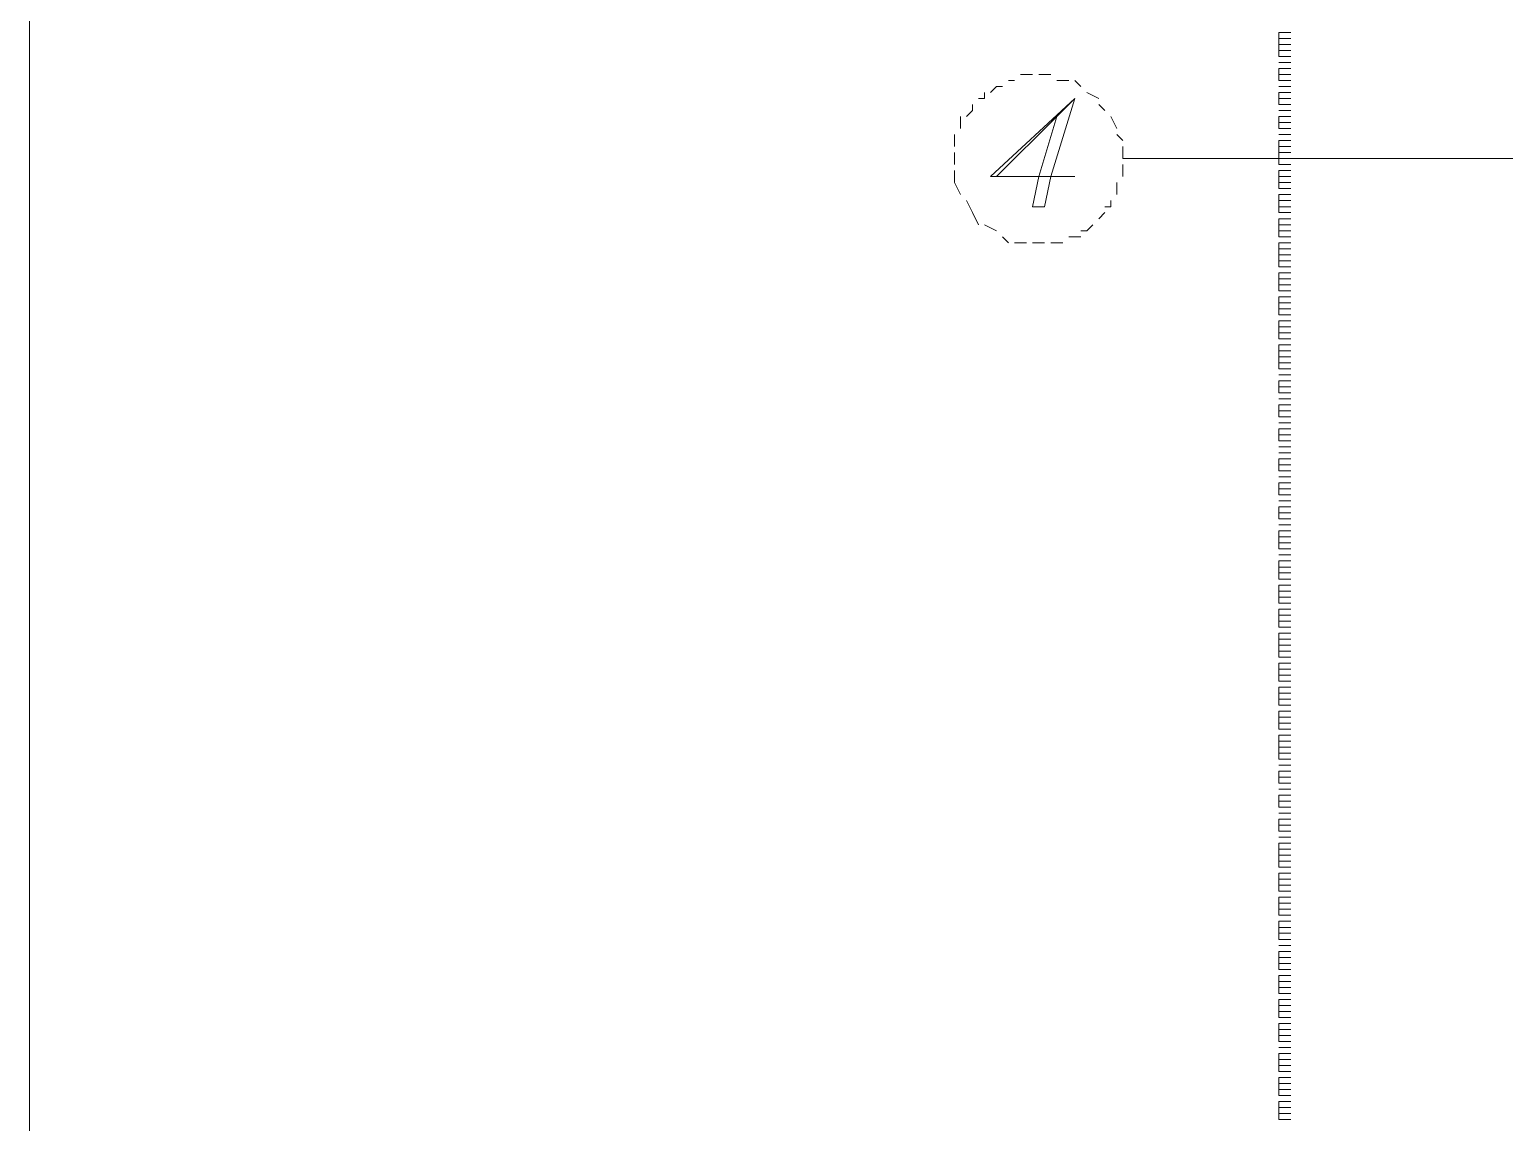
# Model space of a CAD drawing. Header units: inches. Extents: x 0.2 to 10.8, y 0.5 to 8.
# Drawn here: x 3.0667 to 3.4759, y 4.7692 to 5.0725 of the extents above; entities that cross this region are included whole.
import ezdxf

# ---------------------------------------------------------------- set-up
doc = ezdxf.new("R2010")
doc.units = ezdxf.units.IN
doc.header["$MEASUREMENT"] = 0
doc.layers.add('PDF_Geometry', color=7, linetype='Continuous')

msp = doc.modelspace()

# ---------------------------------------------------------------- linework, layer by layer
at = {"layer": 'PDF_Geometry', "lineweight": 13}
for points in [[(3.06667, 6.81667), (5.74167, 6.81667), (5.74167, 1.33667), (3.06667, 1.33667), (3.06667, 6.81667)], [(3.34, 5.05833), (3.33833, 5.05833)], [(3.345, 5.06), (3.34333, 5.06), (3.34167, 5.06)], [(3.35, 5.06), (3.34833, 5.06), (3.34667, 5.06)], [(3.355, 5.05833), (3.35167, 5.05833)], [(3.35833, 5.05667), (3.35667, 5.05833)], [(3.33167, 5.055), (3.33167, 5.05333), (3.33, 5.05333)], [(3.33667, 5.05667), (3.335, 5.05667), (3.33333, 5.055)], [(3.36333, 5.05333), (3.36, 5.055)], [(3.32833, 5.05167), (3.32833, 5.05), (3.32667, 5.04833)], [(3.35667, 5.05333), (3.35667, 5.05333), (3.33333, 5.03167), (3.34667, 5.03167), (3.345, 5.02333), (3.34833, 5.02333), (3.35, 5.03167), (3.35667, 5.03167), (3.35667, 5.03167), (3.35, 5.03167), (3.335, 5.03167), (3.35167, 5.04833), (3.35667, 5.05333)], [(3.35667, 5.05333), (3.35167, 5.04833), (3.34667, 5.03167), (3.335, 5.03167), (3.35, 5.03167), (3.35667, 5.05333)], [(3.365, 5.05), (3.36333, 5.05167)], [(3.325, 5.04833), (3.325, 5.04667), (3.325, 5.045)], [(3.36833, 5.045), (3.36667, 5.04833)], [(3.32333, 5.04333), (3.32333, 5.04)], [(3.37, 5.04167), (3.36833, 5.04333)], [(3.32333, 5.03833), (3.32333, 5.035)], [(3.37, 5.03667), (3.37, 5.04)], [(3.37, 5.03667), (3.37167, 5.03667)], [(3.37, 5.03167), (3.37, 5.035)], [(3.32333, 5.03333), (3.32333, 5.03)], [(3.32333, 5.03), (3.325, 5.02667)], [(3.36833, 5.02667), (3.36833, 5.02833), (3.36833, 5.03)], [(3.32667, 5.025), (3.32833, 5.02167)], [(3.32833, 5.02167), (3.33, 5.01833)], [(3.36333, 5.02), (3.365, 5.02167)], [(3.365, 5.02333), (3.36667, 5.02333), (3.36667, 5.025)], [(3.33167, 5.01833), (3.335, 5.01667)], [(3.35833, 5.01667), (3.36, 5.01667), (3.36167, 5.01833)], [(3.33667, 5.015), (3.33833, 5.01333)], [(3.34, 5.01333), (3.34333, 5.01333)], [(3.345, 5.01333), (3.34833, 5.01333)], [(3.35, 5.01333), (3.35167, 5.01333), (3.35333, 5.01333)], [(3.355, 5.015), (3.35667, 5.015), (3.35833, 5.015)]]:
    msp.add_lwpolyline(points, dxfattribs=at)
at = {"layer": 'PDF_Geometry', "lineweight": 9}
for points in [[(3.41333, 5.07167), (3.415, 5.07167)], [(3.41333, 5.07), (3.41333, 5.07167)], [(3.41333, 5.07167), (3.415, 5.07167)], [(3.415, 5.07167), (3.41667, 5.07167)], [(3.415, 5.07167), (3.41667, 5.07167)], [(3.41333, 5.07), (3.415, 5.07)], [(3.41333, 5.06833), (3.41333, 5.07)], [(3.41333, 5.07), (3.415, 5.07)], [(3.41333, 5.06833), (3.415, 5.06833)], [(3.41333, 5.06667), (3.41333, 5.06833)], [(3.41333, 5.06833), (3.415, 5.06833)], [(3.41333, 5.06667), (3.415, 5.06667)], [(3.41333, 5.065), (3.41333, 5.06667)], [(3.41333, 5.06667), (3.415, 5.06667)], [(3.415, 5.07), (3.41667, 5.07)], [(3.415, 5.07), (3.41667, 5.07)], [(3.415, 5.06833), (3.41667, 5.06833)], [(3.415, 5.06833), (3.41667, 5.06833)], [(3.415, 5.06667), (3.41667, 5.06667)], [(3.415, 5.06667), (3.41667, 5.06667)], [(3.41333, 5.065), (3.415, 5.065)], [(3.41333, 5.065), (3.415, 5.065)], [(3.41333, 5.065), (3.415, 5.065)], [(3.41333, 5.06333), (3.415, 5.06333)], [(3.41333, 5.06333), (3.415, 5.06333)], [(3.41333, 5.06333), (3.415, 5.06333)], [(3.415, 5.065), (3.41667, 5.065)], [(3.415, 5.065), (3.41667, 5.065)], [(3.415, 5.065), (3.41667, 5.065)], [(3.415, 5.06333), (3.41667, 5.06333)], [(3.415, 5.06333), (3.41667, 5.06333)], [(3.415, 5.06333), (3.41667, 5.06333)], [(3.41333, 5.06167), (3.415, 5.06167)], [(3.41333, 5.06), (3.41333, 5.06167)], [(3.41333, 5.06167), (3.415, 5.06167)], [(3.41333, 5.06), (3.415, 5.06)], [(3.41333, 5.05833), (3.41333, 5.06)], [(3.41333, 5.06), (3.415, 5.06)], [(3.41333, 5.05833), (3.415, 5.05833)], [(3.41333, 5.05833), (3.415, 5.05833)], [(3.41333, 5.05833), (3.415, 5.05833)], [(3.415, 5.06167), (3.41667, 5.06167)], [(3.415, 5.06167), (3.41667, 5.06167)], [(3.415, 5.06), (3.41667, 5.06)], [(3.415, 5.06), (3.41667, 5.06)], [(3.415, 5.05833), (3.41667, 5.05833)], [(3.415, 5.05833), (3.41667, 5.05833)], [(3.415, 5.05833), (3.41667, 5.05833)], [(3.41333, 5.05667), (3.415, 5.05667)], [(3.41333, 5.05667), (3.415, 5.05667)], [(3.41333, 5.05667), (3.415, 5.05667)], [(3.41333, 5.055), (3.415, 5.055)], [(3.41333, 5.05333), (3.41333, 5.055)], [(3.41333, 5.055), (3.415, 5.055)], [(3.415, 5.05667), (3.41667, 5.05667)], [(3.415, 5.05667), (3.41667, 5.05667)], [(3.415, 5.05667), (3.41667, 5.05667)], [(3.415, 5.055), (3.41667, 5.055)], [(3.415, 5.055), (3.41667, 5.055)], [(3.41333, 5.05333), (3.415, 5.05333)], [(3.41333, 5.05167), (3.41333, 5.05333)], [(3.41333, 5.05333), (3.415, 5.05333)], [(3.41333, 5.05167), (3.415, 5.05167)], [(3.41333, 5.05167), (3.415, 5.05167)], [(3.41333, 5.05167), (3.415, 5.05167)], [(3.415, 5.05333), (3.41667, 5.05333)], [(3.415, 5.05333), (3.41667, 5.05333)], [(3.415, 5.05167), (3.41667, 5.05167)], [(3.415, 5.05167), (3.41667, 5.05167)], [(3.415, 5.05167), (3.41667, 5.05167)], [(3.41333, 5.05), (3.415, 5.05)], [(3.41333, 5.05), (3.415, 5.05)], [(3.41333, 5.05), (3.415, 5.05)], [(3.41333, 5.04833), (3.415, 5.04833)], [(3.41333, 5.04667), (3.41333, 5.04833)], [(3.41333, 5.04833), (3.415, 5.04833)], [(3.41333, 5.04667), (3.415, 5.04667)], [(3.41333, 5.045), (3.41333, 5.04667)], [(3.41333, 5.04667), (3.415, 5.04667)], [(3.415, 5.05), (3.41667, 5.05)], [(3.415, 5.05), (3.41667, 5.05)], [(3.415, 5.05), (3.41667, 5.05)], [(3.415, 5.04833), (3.41667, 5.04833)], [(3.415, 5.04833), (3.41667, 5.04833)], [(3.415, 5.04667), (3.41667, 5.04667)], [(3.415, 5.04667), (3.41667, 5.04667)], [(3.41333, 5.045), (3.415, 5.045)], [(3.41333, 5.045), (3.415, 5.045)], [(3.41333, 5.045), (3.415, 5.045)], [(3.41333, 5.04333), (3.415, 5.04333)], [(3.41333, 5.04333), (3.415, 5.04333)], [(3.41333, 5.04333), (3.415, 5.04333)], [(3.415, 5.045), (3.41667, 5.045)], [(3.415, 5.045), (3.41667, 5.045)], [(3.415, 5.045), (3.41667, 5.045)], [(3.415, 5.04333), (3.41667, 5.04333)], [(3.415, 5.04333), (3.41667, 5.04333)], [(3.415, 5.04333), (3.41667, 5.04333)], [(3.41333, 5.04167), (3.415, 5.04167)], [(3.41333, 5.04), (3.41333, 5.04167)], [(3.41333, 5.04167), (3.415, 5.04167)], [(3.41333, 5.04), (3.415, 5.04)], [(3.41333, 5.03833), (3.41333, 5.04)], [(3.41333, 5.04), (3.415, 5.04)], [(3.41333, 5.03833), (3.415, 5.03833)], [(3.41333, 5.03667), (3.41333, 5.03833)], [(3.41333, 5.03833), (3.415, 5.03833)], [(3.415, 5.04167), (3.41667, 5.04167)], [(3.415, 5.04167), (3.41667, 5.04167)], [(3.415, 5.04), (3.41667, 5.04)], [(3.415, 5.04), (3.41667, 5.04)], [(3.415, 5.03833), (3.41667, 5.03833)], [(3.415, 5.03833), (3.41667, 5.03833)], [(3.37, 5.03667), (3.88833, 5.03667)], [(3.41333, 5.03667), (3.415, 5.03667)], [(3.41333, 5.035), (3.41333, 5.03667)], [(3.41333, 5.03667), (3.415, 5.03667)], [(3.41333, 5.035), (3.415, 5.035)], [(3.41333, 5.035), (3.415, 5.035)], [(3.415, 5.03667), (3.41667, 5.03667)], [(3.415, 5.03667), (3.41667, 5.03667)], [(3.415, 5.035), (3.41667, 5.035)], [(3.415, 5.035), (3.41667, 5.035)], [(3.41333, 5.03333), (3.415, 5.03333)], [(3.41333, 5.03167), (3.41333, 5.03333)], [(3.41333, 5.03333), (3.415, 5.03333)], [(3.41333, 5.03167), (3.415, 5.03167)], [(3.41333, 5.03), (3.41333, 5.03167)], [(3.41333, 5.03167), (3.415, 5.03167)], [(3.41333, 5.03), (3.415, 5.03)], [(3.41333, 5.02833), (3.41333, 5.03)], [(3.41333, 5.03), (3.415, 5.03)], [(3.415, 5.03333), (3.41667, 5.03333)], [(3.415, 5.03333), (3.41667, 5.03333)], [(3.415, 5.03167), (3.41667, 5.03167)], [(3.415, 5.03167), (3.41667, 5.03167)], [(3.415, 5.03), (3.41667, 5.03)], [(3.415, 5.03), (3.41667, 5.03)], [(3.41333, 5.02833), (3.415, 5.02833)], [(3.41333, 5.02833), (3.415, 5.02833)], [(3.41333, 5.02667), (3.415, 5.02667)], [(3.41333, 5.025), (3.41333, 5.02667)], [(3.41333, 5.02667), (3.415, 5.02667)], [(3.415, 5.02833), (3.41667, 5.02833)], [(3.415, 5.02833), (3.41667, 5.02833)], [(3.415, 5.02667), (3.41667, 5.02667)], [(3.415, 5.02667), (3.41667, 5.02667)], [(3.41333, 5.025), (3.415, 5.025)], [(3.41333, 5.02333), (3.41333, 5.025)], [(3.41333, 5.025), (3.415, 5.025)], [(3.41333, 5.02333), (3.415, 5.02333)], [(3.41333, 5.02167), (3.41333, 5.02333)], [(3.41333, 5.02333), (3.415, 5.02333)], [(3.41333, 5.02167), (3.415, 5.02167)], [(3.41333, 5.02167), (3.415, 5.02167)], [(3.415, 5.025), (3.41667, 5.025)], [(3.415, 5.025), (3.41667, 5.025)], [(3.415, 5.02333), (3.41667, 5.02333)], [(3.415, 5.02333), (3.41667, 5.02333)], [(3.415, 5.02167), (3.41667, 5.02167)], [(3.415, 5.02167), (3.41667, 5.02167)], [(3.41333, 5.02), (3.415, 5.02)], [(3.41333, 5.01833), (3.41333, 5.02)], [(3.41333, 5.02), (3.415, 5.02)], [(3.41333, 5.01833), (3.415, 5.01833)], [(3.41333, 5.01667), (3.41333, 5.01833)], [(3.41333, 5.01833), (3.415, 5.01833)], [(3.415, 5.02), (3.41667, 5.02)], [(3.415, 5.02), (3.41667, 5.02)], [(3.415, 5.01833), (3.41667, 5.01833)], [(3.415, 5.01833), (3.41667, 5.01833)], [(3.41333, 5.01667), (3.415, 5.01667)], [(3.41333, 5.015), (3.41333, 5.01667)], [(3.41333, 5.01667), (3.415, 5.01667)], [(3.41333, 5.015), (3.415, 5.015)], [(3.41333, 5.015), (3.415, 5.015)], [(3.41333, 5.01333), (3.415, 5.01333)], [(3.41333, 5.01167), (3.41333, 5.01333)], [(3.41333, 5.01333), (3.415, 5.01333)], [(3.415, 5.01667), (3.41667, 5.01667)], [(3.415, 5.01667), (3.41667, 5.01667)], [(3.415, 5.015), (3.41667, 5.015)], [(3.415, 5.015), (3.41667, 5.015)], [(3.415, 5.01333), (3.41667, 5.01333)], [(3.415, 5.01333), (3.41667, 5.01333)], [(3.41333, 5.01167), (3.415, 5.01167)], [(3.41333, 5.01), (3.41333, 5.01167)], [(3.41333, 5.01167), (3.415, 5.01167)], [(3.41333, 5.01), (3.415, 5.01)], [(3.41333, 5.00833), (3.41333, 5.01)], [(3.41333, 5.01), (3.415, 5.01)], [(3.415, 5.01167), (3.41667, 5.01167)], [(3.415, 5.01167), (3.41667, 5.01167)], [(3.415, 5.01), (3.41667, 5.01)], [(3.415, 5.01), (3.41667, 5.01)], [(3.41333, 5.00833), (3.415, 5.00833)], [(3.41333, 5.00667), (3.41333, 5.00833)], [(3.41333, 5.00833), (3.415, 5.00833)], [(3.41333, 5.00667), (3.415, 5.00667)], [(3.41333, 5.00667), (3.415, 5.00667)], [(3.415, 5.00833), (3.41667, 5.00833)], [(3.415, 5.00833), (3.41667, 5.00833)], [(3.415, 5.00667), (3.41667, 5.00667)], [(3.415, 5.00667), (3.41667, 5.00667)], [(3.41333, 5.005), (3.415, 5.005)], [(3.41333, 5.00333), (3.41333, 5.005)], [(3.41333, 5.005), (3.415, 5.005)], [(3.41333, 5.00333), (3.415, 5.00333)], [(3.41333, 5.00167), (3.41333, 5.00333)], [(3.41333, 5.00333), (3.415, 5.00333)], [(3.41333, 5.00167), (3.415, 5.00167)], [(3.41333, 5), (3.41333, 5.00167)], [(3.41333, 5.00167), (3.415, 5.00167)], [(3.415, 5.005), (3.41667, 5.005)], [(3.415, 5.005), (3.41667, 5.005)], [(3.415, 5.00333), (3.41667, 5.00333)], [(3.415, 5.00333), (3.41667, 5.00333)], [(3.415, 5.00167), (3.41667, 5.00167)], [(3.415, 5.00167), (3.41667, 5.00167)], [(3.41333, 5), (3.415, 5)], [(3.41333, 5), (3.415, 5)], [(3.41333, 4.99833), (3.415, 4.99833)], [(3.41333, 4.99667), (3.41333, 4.99833)], [(3.41333, 4.99833), (3.415, 4.99833)], [(3.415, 5), (3.41667, 5)], [(3.415, 5), (3.41667, 5)], [(3.415, 4.99833), (3.41667, 4.99833)], [(3.415, 4.99833), (3.41667, 4.99833)], [(3.41333, 4.99667), (3.415, 4.99667)], [(3.41333, 4.995), (3.41333, 4.99667)], [(3.41333, 4.99667), (3.415, 4.99667)], [(3.41333, 4.995), (3.415, 4.995)], [(3.41333, 4.99333), (3.41333, 4.995)], [(3.41333, 4.995), (3.415, 4.995)], [(3.41333, 4.99333), (3.415, 4.99333)], [(3.41333, 4.99333), (3.415, 4.99333)], [(3.415, 4.99667), (3.41667, 4.99667)], [(3.415, 4.99667), (3.41667, 4.99667)], [(3.415, 4.995), (3.41667, 4.995)], [(3.415, 4.995), (3.41667, 4.995)], [(3.415, 4.99333), (3.41667, 4.99333)], [(3.415, 4.99333), (3.41667, 4.99333)], [(3.41333, 4.99167), (3.415, 4.99167)], [(3.41333, 4.99), (3.41333, 4.99167)], [(3.41333, 4.99167), (3.415, 4.99167)], [(3.41333, 4.99), (3.415, 4.99)], [(3.41333, 4.98833), (3.41333, 4.99)], [(3.41333, 4.99), (3.415, 4.99)], [(3.415, 4.99167), (3.41667, 4.99167)], [(3.415, 4.99167), (3.41667, 4.99167)], [(3.415, 4.99), (3.41667, 4.99)], [(3.415, 4.99), (3.41667, 4.99)], [(3.41333, 4.98833), (3.415, 4.98833)], [(3.41333, 4.98667), (3.41333, 4.98833)], [(3.41333, 4.98833), (3.415, 4.98833)], [(3.41333, 4.98667), (3.415, 4.98667)], [(3.41333, 4.98667), (3.415, 4.98667)], [(3.41333, 4.985), (3.415, 4.985)], [(3.41333, 4.98333), (3.41333, 4.985)], [(3.41333, 4.985), (3.415, 4.985)], [(3.415, 4.98833), (3.41667, 4.98833)], [(3.415, 4.98833), (3.41667, 4.98833)], [(3.415, 4.98667), (3.41667, 4.98667)], [(3.415, 4.98667), (3.41667, 4.98667)], [(3.415, 4.985), (3.41667, 4.985)], [(3.415, 4.985), (3.41667, 4.985)], [(3.41333, 4.98333), (3.415, 4.98333)], [(3.41333, 4.98167), (3.41333, 4.98333)], [(3.41333, 4.98333), (3.415, 4.98333)], [(3.41333, 4.98167), (3.415, 4.98167)], [(3.41333, 4.98), (3.41333, 4.98167)], [(3.41333, 4.98167), (3.415, 4.98167)], [(3.415, 4.98333), (3.41667, 4.98333)], [(3.415, 4.98333), (3.41667, 4.98333)], [(3.415, 4.98167), (3.41667, 4.98167)], [(3.415, 4.98167), (3.41667, 4.98167)], [(3.41333, 4.98), (3.415, 4.98)], [(3.41333, 4.97833), (3.41333, 4.98)], [(3.41333, 4.98), (3.415, 4.98)], [(3.41333, 4.97833), (3.415, 4.97833)], [(3.41333, 4.97833), (3.415, 4.97833)], [(3.41333, 4.97833), (3.415, 4.97833)], [(3.41333, 4.97667), (3.415, 4.97667)], [(3.41333, 4.97667), (3.415, 4.97667)], [(3.41333, 4.97667), (3.415, 4.97667)], [(3.415, 4.98), (3.41667, 4.98)], [(3.415, 4.98), (3.41667, 4.98)], [(3.415, 4.97833), (3.41667, 4.97833)], [(3.415, 4.97833), (3.41667, 4.97833)], [(3.415, 4.97833), (3.41667, 4.97833)], [(3.415, 4.97667), (3.41667, 4.97667)], [(3.415, 4.97667), (3.41667, 4.97667)], [(3.415, 4.97667), (3.41667, 4.97667)], [(3.41333, 4.975), (3.415, 4.975)], [(3.41333, 4.97333), (3.41333, 4.975)], [(3.41333, 4.975), (3.415, 4.975)], [(3.41333, 4.97333), (3.415, 4.97333)], [(3.41333, 4.97167), (3.41333, 4.97333)], [(3.41333, 4.97333), (3.415, 4.97333)], [(3.415, 4.975), (3.41667, 4.975)], [(3.415, 4.975), (3.41667, 4.975)], [(3.415, 4.97333), (3.41667, 4.97333)], [(3.415, 4.97333), (3.41667, 4.97333)], [(3.41333, 4.97167), (3.415, 4.97167)], [(3.41333, 4.97167), (3.415, 4.97167)], [(3.41333, 4.97167), (3.415, 4.97167)], [(3.41333, 4.97), (3.415, 4.97)], [(3.41333, 4.97), (3.415, 4.97)], [(3.41333, 4.97), (3.415, 4.97)], [(3.41333, 4.96833), (3.415, 4.96833)], [(3.41333, 4.96667), (3.41333, 4.96833)], [(3.41333, 4.96833), (3.415, 4.96833)], [(3.415, 4.97167), (3.41667, 4.97167)], [(3.415, 4.97167), (3.41667, 4.97167)], [(3.415, 4.97167), (3.41667, 4.97167)], [(3.415, 4.97), (3.41667, 4.97)], [(3.415, 4.97), (3.41667, 4.97)], [(3.415, 4.97), (3.41667, 4.97)], [(3.415, 4.96833), (3.41667, 4.96833)], [(3.415, 4.96833), (3.41667, 4.96833)], [(3.41333, 4.96667), (3.415, 4.96667)], [(3.41333, 4.965), (3.41333, 4.96667)], [(3.41333, 4.96667), (3.415, 4.96667)], [(3.41333, 4.965), (3.415, 4.965)], [(3.41333, 4.965), (3.415, 4.965)], [(3.41333, 4.965), (3.415, 4.965)], [(3.415, 4.96667), (3.41667, 4.96667)], [(3.415, 4.96667), (3.41667, 4.96667)], [(3.415, 4.965), (3.41667, 4.965)], [(3.415, 4.965), (3.41667, 4.965)], [(3.415, 4.965), (3.41667, 4.965)], [(3.41333, 4.96333), (3.415, 4.96333)], [(3.41333, 4.96333), (3.415, 4.96333)], [(3.41333, 4.96333), (3.415, 4.96333)], [(3.41333, 4.96167), (3.415, 4.96167)], [(3.41333, 4.96), (3.41333, 4.96167)], [(3.41333, 4.96167), (3.415, 4.96167)], [(3.415, 4.96333), (3.41667, 4.96333)], [(3.415, 4.96333), (3.41667, 4.96333)], [(3.415, 4.96333), (3.41667, 4.96333)], [(3.415, 4.96167), (3.41667, 4.96167)], [(3.415, 4.96167), (3.41667, 4.96167)], [(3.41333, 4.96), (3.415, 4.96)], [(3.41333, 4.95833), (3.41333, 4.96)], [(3.41333, 4.96), (3.415, 4.96)], [(3.41333, 4.95833), (3.415, 4.95833)], [(3.41333, 4.95833), (3.415, 4.95833)], [(3.41333, 4.95833), (3.415, 4.95833)], [(3.41333, 4.95667), (3.415, 4.95667)], [(3.41333, 4.95667), (3.415, 4.95667)], [(3.41333, 4.95667), (3.415, 4.95667)], [(3.41333, 4.95667), (3.415, 4.95667)], [(3.415, 4.96), (3.41667, 4.96)], [(3.415, 4.96), (3.41667, 4.96)], [(3.415, 4.95833), (3.41667, 4.95833)], [(3.415, 4.95833), (3.41667, 4.95833)], [(3.415, 4.95833), (3.41667, 4.95833)], [(3.415, 4.95667), (3.41667, 4.95667)], [(3.415, 4.95667), (3.41667, 4.95667)], [(3.415, 4.95667), (3.41667, 4.95667)], [(3.415, 4.95667), (3.41667, 4.95667)], [(3.41333, 4.955), (3.415, 4.955)], [(3.41333, 4.955), (3.415, 4.955)], [(3.41333, 4.955), (3.415, 4.955)], [(3.41333, 4.95333), (3.415, 4.95333)], [(3.41333, 4.95167), (3.41333, 4.95333)], [(3.41333, 4.95333), (3.415, 4.95333)], [(3.415, 4.955), (3.41667, 4.955)], [(3.415, 4.955), (3.41667, 4.955)], [(3.415, 4.955), (3.41667, 4.955)], [(3.415, 4.95333), (3.41667, 4.95333)], [(3.415, 4.95333), (3.41667, 4.95333)], [(3.41333, 4.95167), (3.415, 4.95167)], [(3.41333, 4.95), (3.41333, 4.95167)], [(3.41333, 4.95167), (3.415, 4.95167)], [(3.41333, 4.95), (3.415, 4.95)], [(3.41333, 4.95), (3.415, 4.95)], [(3.41333, 4.95), (3.415, 4.95)], [(3.41333, 4.94833), (3.415, 4.94833)], [(3.41333, 4.94833), (3.415, 4.94833)], [(3.41333, 4.94833), (3.415, 4.94833)], [(3.415, 4.95167), (3.41667, 4.95167)], [(3.415, 4.95167), (3.41667, 4.95167)], [(3.415, 4.95), (3.41667, 4.95)], [(3.415, 4.95), (3.41667, 4.95)], [(3.415, 4.95), (3.41667, 4.95)], [(3.415, 4.94833), (3.41667, 4.94833)], [(3.415, 4.94833), (3.41667, 4.94833)], [(3.415, 4.94833), (3.41667, 4.94833)], [(3.41333, 4.94667), (3.415, 4.94667)], [(3.41333, 4.945), (3.41333, 4.94667)], [(3.41333, 4.94667), (3.415, 4.94667)], [(3.41333, 4.945), (3.415, 4.945)], [(3.41333, 4.94333), (3.41333, 4.945)], [(3.41333, 4.945), (3.415, 4.945)], [(3.415, 4.94667), (3.41667, 4.94667)], [(3.415, 4.94667), (3.41667, 4.94667)], [(3.415, 4.945), (3.41667, 4.945)], [(3.415, 4.945), (3.41667, 4.945)], [(3.41333, 4.94333), (3.415, 4.94333)], [(3.41333, 4.94333), (3.415, 4.94333)], [(3.41333, 4.94333), (3.415, 4.94333)], [(3.41333, 4.94167), (3.415, 4.94167)], [(3.41333, 4.94167), (3.415, 4.94167)], [(3.41333, 4.94167), (3.415, 4.94167)], [(3.41333, 4.94), (3.415, 4.94)], [(3.41333, 4.93833), (3.41333, 4.94)], [(3.41333, 4.94), (3.415, 4.94)], [(3.415, 4.94333), (3.41667, 4.94333)], [(3.415, 4.94333), (3.41667, 4.94333)], [(3.415, 4.94333), (3.41667, 4.94333)], [(3.415, 4.94167), (3.41667, 4.94167)], [(3.415, 4.94167), (3.41667, 4.94167)], [(3.415, 4.94167), (3.41667, 4.94167)], [(3.415, 4.94), (3.41667, 4.94)], [(3.415, 4.94), (3.41667, 4.94)], [(3.41333, 4.93833), (3.415, 4.93833)], [(3.41333, 4.93667), (3.41333, 4.93833)], [(3.41333, 4.93833), (3.415, 4.93833)], [(3.41333, 4.93667), (3.415, 4.93667)], [(3.41333, 4.93667), (3.415, 4.93667)], [(3.41333, 4.93667), (3.415, 4.93667)], [(3.415, 4.93833), (3.41667, 4.93833)], [(3.415, 4.93833), (3.41667, 4.93833)], [(3.415, 4.93667), (3.41667, 4.93667)], [(3.415, 4.93667), (3.41667, 4.93667)], [(3.415, 4.93667), (3.41667, 4.93667)], [(3.41333, 4.935), (3.415, 4.935)], [(3.41333, 4.935), (3.415, 4.935)], [(3.41333, 4.935), (3.415, 4.935)], [(3.41333, 4.93333), (3.415, 4.93333)], [(3.41333, 4.93167), (3.41333, 4.93333)], [(3.41333, 4.93333), (3.415, 4.93333)], [(3.41333, 4.93167), (3.415, 4.93167)], [(3.41333, 4.93), (3.41333, 4.93167)], [(3.41333, 4.93167), (3.415, 4.93167)], [(3.415, 4.935), (3.41667, 4.935)], [(3.415, 4.935), (3.41667, 4.935)], [(3.415, 4.935), (3.41667, 4.935)], [(3.415, 4.93333), (3.41667, 4.93333)], [(3.415, 4.93333), (3.41667, 4.93333)], [(3.415, 4.93167), (3.41667, 4.93167)], [(3.415, 4.93167), (3.41667, 4.93167)], [(3.41333, 4.93), (3.415, 4.93)], [(3.41333, 4.92833), (3.41333, 4.93)], [(3.41333, 4.93), (3.415, 4.93)], [(3.41333, 4.92833), (3.415, 4.92833)], [(3.41333, 4.92833), (3.415, 4.92833)], [(3.41333, 4.92833), (3.415, 4.92833)], [(3.415, 4.93), (3.41667, 4.93)], [(3.415, 4.93), (3.41667, 4.93)], [(3.415, 4.92833), (3.41667, 4.92833)], [(3.415, 4.92833), (3.41667, 4.92833)], [(3.415, 4.92833), (3.41667, 4.92833)], [(3.41333, 4.92667), (3.415, 4.92667)], [(3.41333, 4.92667), (3.415, 4.92667)], [(3.41333, 4.92667), (3.415, 4.92667)], [(3.41333, 4.925), (3.415, 4.925)], [(3.41333, 4.92333), (3.41333, 4.925)], [(3.41333, 4.925), (3.415, 4.925)], [(3.41333, 4.92333), (3.415, 4.92333)], [(3.41333, 4.92167), (3.41333, 4.92333)], [(3.41333, 4.92333), (3.415, 4.92333)], [(3.415, 4.92667), (3.41667, 4.92667)], [(3.415, 4.92667), (3.41667, 4.92667)], [(3.415, 4.92667), (3.41667, 4.92667)], [(3.415, 4.925), (3.41667, 4.925)], [(3.415, 4.925), (3.41667, 4.925)], [(3.415, 4.92333), (3.41667, 4.92333)], [(3.415, 4.92333), (3.41667, 4.92333)], [(3.41333, 4.92167), (3.415, 4.92167)], [(3.41333, 4.92), (3.41333, 4.92167)], [(3.41333, 4.92167), (3.415, 4.92167)], [(3.41333, 4.92), (3.415, 4.92)], [(3.41333, 4.92), (3.415, 4.92)], [(3.415, 4.92167), (3.41667, 4.92167)], [(3.415, 4.92167), (3.41667, 4.92167)], [(3.415, 4.92), (3.41667, 4.92)], [(3.415, 4.92), (3.41667, 4.92)], [(3.41333, 4.91833), (3.415, 4.91833)], [(3.41333, 4.91667), (3.41333, 4.91833)], [(3.41333, 4.91833), (3.415, 4.91833)], [(3.41333, 4.91667), (3.415, 4.91667)], [(3.41333, 4.915), (3.41333, 4.91667)], [(3.41333, 4.91667), (3.415, 4.91667)], [(3.415, 4.91833), (3.41667, 4.91833)], [(3.415, 4.91833), (3.41667, 4.91833)], [(3.415, 4.91667), (3.41667, 4.91667)], [(3.415, 4.91667), (3.41667, 4.91667)], [(3.41333, 4.915), (3.415, 4.915)], [(3.41333, 4.91333), (3.41333, 4.915)], [(3.41333, 4.915), (3.415, 4.915)], [(3.41333, 4.91333), (3.415, 4.91333)], [(3.41333, 4.91333), (3.415, 4.91333)], [(3.41333, 4.91167), (3.415, 4.91167)], [(3.41333, 4.91), (3.41333, 4.91167)], [(3.41333, 4.91167), (3.415, 4.91167)], [(3.415, 4.915), (3.41667, 4.915)], [(3.415, 4.915), (3.41667, 4.915)], [(3.415, 4.91333), (3.41667, 4.91333)], [(3.415, 4.91333), (3.41667, 4.91333)], [(3.415, 4.91167), (3.41667, 4.91167)], [(3.415, 4.91167), (3.41667, 4.91167)], [(3.41333, 4.91), (3.415, 4.91)], [(3.41333, 4.90833), (3.41333, 4.91)], [(3.41333, 4.91), (3.415, 4.91)], [(3.41333, 4.90833), (3.415, 4.90833)], [(3.41333, 4.90667), (3.41333, 4.90833)], [(3.41333, 4.90833), (3.415, 4.90833)], [(3.415, 4.91), (3.41667, 4.91)], [(3.415, 4.91), (3.41667, 4.91)], [(3.415, 4.90833), (3.41667, 4.90833)], [(3.415, 4.90833), (3.41667, 4.90833)], [(3.41333, 4.90667), (3.415, 4.90667)], [(3.41333, 4.90667), (3.415, 4.90667)], [(3.41333, 4.905), (3.415, 4.905)], [(3.41333, 4.90333), (3.41333, 4.905)], [(3.41333, 4.905), (3.415, 4.905)], [(3.41333, 4.90333), (3.415, 4.90333)], [(3.41333, 4.90167), (3.41333, 4.90333)], [(3.41333, 4.90333), (3.415, 4.90333)], [(3.415, 4.90667), (3.41667, 4.90667)], [(3.415, 4.90667), (3.41667, 4.90667)], [(3.415, 4.905), (3.41667, 4.905)], [(3.415, 4.905), (3.41667, 4.905)], [(3.415, 4.90333), (3.41667, 4.90333)], [(3.415, 4.90333), (3.41667, 4.90333)], [(3.41333, 4.90167), (3.415, 4.90167)], [(3.41333, 4.9), (3.41333, 4.90167)], [(3.41333, 4.90167), (3.415, 4.90167)], [(3.41333, 4.9), (3.415, 4.9)], [(3.41333, 4.89833), (3.41333, 4.9)], [(3.41333, 4.9), (3.415, 4.9)], [(3.415, 4.90167), (3.41667, 4.90167)], [(3.415, 4.90167), (3.41667, 4.90167)], [(3.415, 4.9), (3.41667, 4.9)], [(3.415, 4.9), (3.41667, 4.9)], [(3.41333, 4.89833), (3.415, 4.89833)], [(3.41333, 4.89833), (3.415, 4.89833)], [(3.41333, 4.89667), (3.415, 4.89667)], [(3.41333, 4.895), (3.41333, 4.89667)], [(3.41333, 4.89667), (3.415, 4.89667)], [(3.41333, 4.895), (3.415, 4.895)], [(3.41333, 4.89333), (3.41333, 4.895)], [(3.41333, 4.895), (3.415, 4.895)], [(3.415, 4.89833), (3.41667, 4.89833)], [(3.415, 4.89833), (3.41667, 4.89833)], [(3.415, 4.89667), (3.41667, 4.89667)], [(3.415, 4.89667), (3.41667, 4.89667)], [(3.415, 4.895), (3.41667, 4.895)], [(3.415, 4.895), (3.41667, 4.895)], [(3.41333, 4.89333), (3.415, 4.89333)], [(3.41333, 4.89167), (3.41333, 4.89333)], [(3.41333, 4.89333), (3.415, 4.89333)], [(3.41333, 4.89167), (3.415, 4.89167)], [(3.41333, 4.89167), (3.415, 4.89167)], [(3.415, 4.89333), (3.41667, 4.89333)], [(3.415, 4.89333), (3.41667, 4.89333)], [(3.415, 4.89167), (3.41667, 4.89167)], [(3.415, 4.89167), (3.41667, 4.89167)], [(3.41333, 4.89), (3.415, 4.89)], [(3.41333, 4.88833), (3.41333, 4.89)], [(3.41333, 4.89), (3.415, 4.89)], [(3.41333, 4.88833), (3.415, 4.88833)], [(3.41333, 4.88667), (3.41333, 4.88833)], [(3.41333, 4.88833), (3.415, 4.88833)], [(3.41333, 4.88667), (3.415, 4.88667)], [(3.41333, 4.885), (3.41333, 4.88667)], [(3.41333, 4.88667), (3.415, 4.88667)], [(3.415, 4.89), (3.41667, 4.89)], [(3.415, 4.89), (3.41667, 4.89)], [(3.415, 4.88833), (3.41667, 4.88833)], [(3.415, 4.88833), (3.41667, 4.88833)], [(3.415, 4.88667), (3.41667, 4.88667)], [(3.415, 4.88667), (3.41667, 4.88667)], [(3.41333, 4.885), (3.415, 4.885)], [(3.41333, 4.885), (3.415, 4.885)], [(3.41333, 4.88333), (3.415, 4.88333)], [(3.41333, 4.88167), (3.41333, 4.88333)], [(3.41333, 4.88333), (3.415, 4.88333)], [(3.415, 4.885), (3.41667, 4.885)], [(3.415, 4.885), (3.41667, 4.885)], [(3.415, 4.88333), (3.41667, 4.88333)], [(3.415, 4.88333), (3.41667, 4.88333)], [(3.41333, 4.88167), (3.415, 4.88167)], [(3.41333, 4.88), (3.41333, 4.88167)], [(3.41333, 4.88167), (3.415, 4.88167)], [(3.41333, 4.88), (3.415, 4.88)], [(3.41333, 4.87833), (3.41333, 4.88)], [(3.41333, 4.88), (3.415, 4.88)], [(3.41333, 4.87833), (3.415, 4.87833)], [(3.41333, 4.87833), (3.415, 4.87833)], [(3.415, 4.88167), (3.41667, 4.88167)], [(3.415, 4.88167), (3.41667, 4.88167)], [(3.415, 4.88), (3.41667, 4.88)], [(3.415, 4.88), (3.41667, 4.88)], [(3.415, 4.87833), (3.41667, 4.87833)], [(3.415, 4.87833), (3.41667, 4.87833)], [(3.41333, 4.87667), (3.415, 4.87667)], [(3.41333, 4.875), (3.41333, 4.87667)], [(3.41333, 4.87667), (3.415, 4.87667)], [(3.41333, 4.875), (3.415, 4.875)], [(3.41333, 4.87333), (3.41333, 4.875)], [(3.41333, 4.875), (3.415, 4.875)], [(3.415, 4.87667), (3.41667, 4.87667)], [(3.415, 4.87667), (3.41667, 4.87667)], [(3.415, 4.875), (3.41667, 4.875)], [(3.415, 4.875), (3.41667, 4.875)], [(3.41333, 4.87333), (3.415, 4.87333)], [(3.41333, 4.87167), (3.41333, 4.87333)], [(3.41333, 4.87333), (3.415, 4.87333)], [(3.41333, 4.87167), (3.415, 4.87167)], [(3.41333, 4.87), (3.41333, 4.87167)], [(3.41333, 4.87167), (3.415, 4.87167)], [(3.415, 4.87333), (3.41667, 4.87333)], [(3.415, 4.87333), (3.41667, 4.87333)], [(3.415, 4.87167), (3.41667, 4.87167)], [(3.415, 4.87167), (3.41667, 4.87167)], [(3.41333, 4.87), (3.415, 4.87)], [(3.41333, 4.87), (3.415, 4.87)], [(3.41333, 4.87), (3.415, 4.87)], [(3.41333, 4.86833), (3.415, 4.86833)], [(3.41333, 4.86833), (3.415, 4.86833)], [(3.41333, 4.86833), (3.415, 4.86833)], [(3.41333, 4.86667), (3.415, 4.86667)], [(3.41333, 4.865), (3.41333, 4.86667)], [(3.41333, 4.86667), (3.415, 4.86667)], [(3.415, 4.87), (3.41667, 4.87)], [(3.415, 4.87), (3.41667, 4.87)], [(3.415, 4.87), (3.41667, 4.87)], [(3.415, 4.86833), (3.41667, 4.86833)], [(3.415, 4.86833), (3.41667, 4.86833)], [(3.415, 4.86833), (3.41667, 4.86833)], [(3.415, 4.86667), (3.41667, 4.86667)], [(3.415, 4.86667), (3.41667, 4.86667)], [(3.41333, 4.865), (3.415, 4.865)], [(3.41333, 4.86333), (3.41333, 4.865)], [(3.41333, 4.865), (3.415, 4.865)], [(3.41333, 4.86333), (3.415, 4.86333)], [(3.41333, 4.86333), (3.415, 4.86333)], [(3.41333, 4.86333), (3.415, 4.86333)], [(3.415, 4.865), (3.41667, 4.865)], [(3.415, 4.865), (3.41667, 4.865)], [(3.415, 4.86333), (3.41667, 4.86333)], [(3.415, 4.86333), (3.41667, 4.86333)], [(3.415, 4.86333), (3.41667, 4.86333)], [(3.41333, 4.86167), (3.415, 4.86167)], [(3.41333, 4.86167), (3.415, 4.86167)], [(3.41333, 4.86167), (3.415, 4.86167)], [(3.41333, 4.86), (3.415, 4.86)], [(3.41333, 4.85833), (3.41333, 4.86)], [(3.41333, 4.86), (3.415, 4.86)], [(3.41333, 4.85833), (3.415, 4.85833)], [(3.41333, 4.85667), (3.41333, 4.85833)], [(3.41333, 4.85833), (3.415, 4.85833)], [(3.415, 4.86167), (3.41667, 4.86167)], [(3.415, 4.86167), (3.41667, 4.86167)], [(3.415, 4.86167), (3.41667, 4.86167)], [(3.415, 4.86), (3.41667, 4.86)], [(3.415, 4.86), (3.41667, 4.86)], [(3.415, 4.85833), (3.41667, 4.85833)], [(3.415, 4.85833), (3.41667, 4.85833)], [(3.41333, 4.85667), (3.415, 4.85667)], [(3.41333, 4.85667), (3.415, 4.85667)], [(3.41333, 4.85667), (3.415, 4.85667)], [(3.41333, 4.855), (3.415, 4.855)], [(3.41333, 4.855), (3.415, 4.855)], [(3.41333, 4.855), (3.415, 4.855)], [(3.415, 4.85667), (3.41667, 4.85667)], [(3.415, 4.85667), (3.41667, 4.85667)], [(3.415, 4.85667), (3.41667, 4.85667)], [(3.415, 4.855), (3.41667, 4.855)], [(3.415, 4.855), (3.41667, 4.855)], [(3.415, 4.855), (3.41667, 4.855)], [(3.41333, 4.85333), (3.415, 4.85333)], [(3.41333, 4.85167), (3.41333, 4.85333)], [(3.41333, 4.85333), (3.415, 4.85333)], [(3.41333, 4.85167), (3.415, 4.85167)], [(3.41333, 4.85), (3.41333, 4.85167)], [(3.41333, 4.85167), (3.415, 4.85167)], [(3.41333, 4.85), (3.415, 4.85)], [(3.41333, 4.85), (3.415, 4.85)], [(3.41333, 4.85), (3.415, 4.85)], [(3.415, 4.85333), (3.41667, 4.85333)], [(3.415, 4.85333), (3.41667, 4.85333)], [(3.415, 4.85167), (3.41667, 4.85167)], [(3.415, 4.85167), (3.41667, 4.85167)], [(3.415, 4.85), (3.41667, 4.85)], [(3.415, 4.85), (3.41667, 4.85)], [(3.415, 4.85), (3.41667, 4.85)], [(3.41333, 4.84833), (3.415, 4.84833)], [(3.41333, 4.84833), (3.415, 4.84833)], [(3.41333, 4.84833), (3.415, 4.84833)], [(3.41333, 4.84667), (3.415, 4.84667)], [(3.41333, 4.845), (3.41333, 4.84667)], [(3.41333, 4.84667), (3.415, 4.84667)], [(3.415, 4.84833), (3.41667, 4.84833)], [(3.415, 4.84833), (3.41667, 4.84833)], [(3.415, 4.84833), (3.41667, 4.84833)], [(3.415, 4.84667), (3.41667, 4.84667)], [(3.415, 4.84667), (3.41667, 4.84667)], [(3.41333, 4.845), (3.415, 4.845)], [(3.41333, 4.84333), (3.41333, 4.845)], [(3.41333, 4.845), (3.415, 4.845)], [(3.41333, 4.84333), (3.415, 4.84333)], [(3.41333, 4.84167), (3.41333, 4.84333)], [(3.41333, 4.84333), (3.415, 4.84333)], [(3.41333, 4.84167), (3.415, 4.84167)], [(3.41333, 4.84), (3.41333, 4.84167)], [(3.41333, 4.84167), (3.415, 4.84167)], [(3.415, 4.845), (3.41667, 4.845)], [(3.415, 4.845), (3.41667, 4.845)], [(3.415, 4.84333), (3.41667, 4.84333)], [(3.415, 4.84333), (3.41667, 4.84333)], [(3.415, 4.84167), (3.41667, 4.84167)], [(3.415, 4.84167), (3.41667, 4.84167)], [(3.41333, 4.84), (3.415, 4.84)], [(3.41333, 4.84), (3.415, 4.84)], [(3.41333, 4.83833), (3.415, 4.83833)], [(3.41333, 4.83667), (3.41333, 4.83833)], [(3.41333, 4.83833), (3.415, 4.83833)], [(3.415, 4.84), (3.41667, 4.84)], [(3.415, 4.84), (3.41667, 4.84)], [(3.415, 4.83833), (3.41667, 4.83833)], [(3.415, 4.83833), (3.41667, 4.83833)], [(3.41333, 4.83667), (3.415, 4.83667)], [(3.41333, 4.835), (3.41333, 4.83667)], [(3.41333, 4.83667), (3.415, 4.83667)], [(3.41333, 4.835), (3.415, 4.835)], [(3.41333, 4.83333), (3.41333, 4.835)], [(3.41333, 4.835), (3.415, 4.835)], [(3.41333, 4.83333), (3.415, 4.83333)], [(3.41333, 4.83333), (3.415, 4.83333)], [(3.415, 4.83667), (3.41667, 4.83667)], [(3.415, 4.83667), (3.41667, 4.83667)], [(3.415, 4.835), (3.41667, 4.835)], [(3.415, 4.835), (3.41667, 4.835)], [(3.415, 4.83333), (3.41667, 4.83333)], [(3.415, 4.83333), (3.41667, 4.83333)], [(3.41333, 4.83167), (3.415, 4.83167)], [(3.41333, 4.83), (3.41333, 4.83167)], [(3.41333, 4.83167), (3.415, 4.83167)], [(3.41333, 4.83), (3.415, 4.83)], [(3.41333, 4.82833), (3.41333, 4.83)], [(3.41333, 4.83), (3.415, 4.83)], [(3.415, 4.83167), (3.41667, 4.83167)], [(3.415, 4.83167), (3.41667, 4.83167)], [(3.415, 4.83), (3.41667, 4.83)], [(3.415, 4.83), (3.41667, 4.83)], [(3.41333, 4.82833), (3.415, 4.82833)], [(3.41333, 4.82667), (3.41333, 4.82833)], [(3.41333, 4.82833), (3.415, 4.82833)], [(3.41333, 4.82667), (3.415, 4.82667)], [(3.41333, 4.82667), (3.415, 4.82667)], [(3.415, 4.82833), (3.41667, 4.82833)], [(3.415, 4.82833), (3.41667, 4.82833)], [(3.415, 4.82667), (3.41667, 4.82667)], [(3.415, 4.82667), (3.41667, 4.82667)], [(3.41333, 4.825), (3.415, 4.825)], [(3.41333, 4.82333), (3.41333, 4.825)], [(3.41333, 4.825), (3.415, 4.825)], [(3.41333, 4.82333), (3.415, 4.82333)], [(3.41333, 4.82167), (3.41333, 4.82333)], [(3.41333, 4.82333), (3.415, 4.82333)], [(3.41333, 4.82167), (3.415, 4.82167)], [(3.41333, 4.82), (3.41333, 4.82167)], [(3.41333, 4.82167), (3.415, 4.82167)], [(3.415, 4.825), (3.41667, 4.825)], [(3.415, 4.825), (3.41667, 4.825)], [(3.415, 4.82333), (3.41667, 4.82333)], [(3.415, 4.82333), (3.41667, 4.82333)], [(3.415, 4.82167), (3.41667, 4.82167)], [(3.415, 4.82167), (3.41667, 4.82167)], [(3.41333, 4.82), (3.415, 4.82)], [(3.41333, 4.82), (3.415, 4.82)], [(3.41333, 4.82), (3.415, 4.82)], [(3.41333, 4.81833), (3.415, 4.81833)], [(3.41333, 4.81833), (3.415, 4.81833)], [(3.41333, 4.81833), (3.415, 4.81833)], [(3.415, 4.82), (3.41667, 4.82)], [(3.415, 4.82), (3.41667, 4.82)], [(3.415, 4.82), (3.41667, 4.82)], [(3.415, 4.81833), (3.41667, 4.81833)], [(3.415, 4.81833), (3.41667, 4.81833)], [(3.415, 4.81833), (3.41667, 4.81833)], [(3.41333, 4.81667), (3.415, 4.81667)], [(3.41333, 4.815), (3.41333, 4.81667)], [(3.41333, 4.81667), (3.415, 4.81667)], [(3.41333, 4.815), (3.415, 4.815)], [(3.41333, 4.81333), (3.41333, 4.815)], [(3.41333, 4.815), (3.415, 4.815)], [(3.41333, 4.81333), (3.415, 4.81333)], [(3.41333, 4.81167), (3.41333, 4.81333)], [(3.41333, 4.81333), (3.415, 4.81333)], [(3.415, 4.81667), (3.41667, 4.81667)], [(3.415, 4.81667), (3.41667, 4.81667)], [(3.415, 4.815), (3.41667, 4.815)], [(3.415, 4.815), (3.41667, 4.815)], [(3.415, 4.81333), (3.41667, 4.81333)], [(3.415, 4.81333), (3.41667, 4.81333)], [(3.41333, 4.81167), (3.415, 4.81167)], [(3.41333, 4.81167), (3.415, 4.81167)], [(3.41333, 4.81), (3.415, 4.81)], [(3.41333, 4.80833), (3.41333, 4.81)], [(3.41333, 4.81), (3.415, 4.81)], [(3.415, 4.81167), (3.41667, 4.81167)], [(3.415, 4.81167), (3.41667, 4.81167)], [(3.415, 4.81), (3.41667, 4.81)], [(3.415, 4.81), (3.41667, 4.81)], [(3.41333, 4.80833), (3.415, 4.80833)], [(3.41333, 4.80667), (3.41333, 4.80833)], [(3.41333, 4.80833), (3.415, 4.80833)], [(3.41333, 4.80667), (3.415, 4.80667)], [(3.41333, 4.805), (3.41333, 4.80667)], [(3.41333, 4.80667), (3.415, 4.80667)], [(3.41333, 4.805), (3.415, 4.805)], [(3.41333, 4.805), (3.415, 4.805)], [(3.415, 4.80833), (3.41667, 4.80833)], [(3.415, 4.80833), (3.41667, 4.80833)], [(3.415, 4.80667), (3.41667, 4.80667)], [(3.415, 4.80667), (3.41667, 4.80667)], [(3.415, 4.805), (3.41667, 4.805)], [(3.415, 4.805), (3.41667, 4.805)], [(3.41333, 4.80333), (3.415, 4.80333)], [(3.41333, 4.80167), (3.41333, 4.80333)], [(3.41333, 4.80333), (3.415, 4.80333)], [(3.41333, 4.80167), (3.415, 4.80167)], [(3.41333, 4.8), (3.41333, 4.80167)], [(3.41333, 4.80167), (3.415, 4.80167)], [(3.415, 4.80333), (3.41667, 4.80333)], [(3.415, 4.80333), (3.41667, 4.80333)], [(3.415, 4.80167), (3.41667, 4.80167)], [(3.415, 4.80167), (3.41667, 4.80167)], [(3.41333, 4.8), (3.415, 4.8)], [(3.41333, 4.79833), (3.41333, 4.8)], [(3.41333, 4.8), (3.415, 4.8)], [(3.41333, 4.79833), (3.415, 4.79833)], [(3.41333, 4.79833), (3.415, 4.79833)], [(3.41333, 4.79667), (3.415, 4.79667)], [(3.41333, 4.795), (3.41333, 4.79667)], [(3.41333, 4.79667), (3.415, 4.79667)], [(3.415, 4.8), (3.41667, 4.8)], [(3.415, 4.8), (3.41667, 4.8)], [(3.415, 4.79833), (3.41667, 4.79833)], [(3.415, 4.79833), (3.41667, 4.79833)], [(3.415, 4.79667), (3.41667, 4.79667)], [(3.415, 4.79667), (3.41667, 4.79667)], [(3.41333, 4.795), (3.415, 4.795)], [(3.41333, 4.79333), (3.41333, 4.795)], [(3.41333, 4.795), (3.415, 4.795)], [(3.41333, 4.79333), (3.415, 4.79333)], [(3.41333, 4.79167), (3.41333, 4.79333)], [(3.41333, 4.79333), (3.415, 4.79333)], [(3.415, 4.795), (3.41667, 4.795)], [(3.415, 4.795), (3.41667, 4.795)], [(3.415, 4.79333), (3.41667, 4.79333)], [(3.415, 4.79333), (3.41667, 4.79333)], [(3.41333, 4.79167), (3.415, 4.79167)], [(3.41333, 4.79167), (3.415, 4.79167)], [(3.41333, 4.79167), (3.415, 4.79167)], [(3.41333, 4.79), (3.415, 4.79)], [(3.41333, 4.79), (3.415, 4.79)], [(3.41333, 4.79), (3.415, 4.79)], [(3.41333, 4.78833), (3.415, 4.78833)], [(3.41333, 4.78667), (3.41333, 4.78833)], [(3.41333, 4.78833), (3.415, 4.78833)], [(3.415, 4.79167), (3.41667, 4.79167)], [(3.415, 4.79167), (3.41667, 4.79167)], [(3.415, 4.79167), (3.41667, 4.79167)], [(3.415, 4.79), (3.41667, 4.79)], [(3.415, 4.79), (3.41667, 4.79)], [(3.415, 4.79), (3.41667, 4.79)], [(3.415, 4.78833), (3.41667, 4.78833)], [(3.415, 4.78833), (3.41667, 4.78833)], [(3.41333, 4.78667), (3.415, 4.78667)], [(3.41333, 4.785), (3.41333, 4.78667)], [(3.41333, 4.78667), (3.415, 4.78667)], [(3.41333, 4.785), (3.415, 4.785)], [(3.41333, 4.78333), (3.41333, 4.785)], [(3.41333, 4.785), (3.415, 4.785)], [(3.415, 4.78667), (3.41667, 4.78667)], [(3.415, 4.78667), (3.41667, 4.78667)], [(3.415, 4.785), (3.41667, 4.785)], [(3.415, 4.785), (3.41667, 4.785)], [(3.41333, 4.78333), (3.415, 4.78333)], [(3.41333, 4.78333), (3.415, 4.78333)], [(3.41333, 4.78167), (3.415, 4.78167)], [(3.41333, 4.78), (3.41333, 4.78167)], [(3.41333, 4.78167), (3.415, 4.78167)], [(3.415, 4.78333), (3.41667, 4.78333)], [(3.415, 4.78333), (3.41667, 4.78333)], [(3.415, 4.78167), (3.41667, 4.78167)], [(3.415, 4.78167), (3.41667, 4.78167)], [(3.41333, 4.78), (3.415, 4.78)], [(3.41333, 4.77833), (3.41333, 4.78)], [(3.41333, 4.78), (3.415, 4.78)], [(3.41333, 4.77833), (3.415, 4.77833)], [(3.41333, 4.77667), (3.41333, 4.77833)], [(3.41333, 4.77833), (3.415, 4.77833)], [(3.41333, 4.77667), (3.415, 4.77667)], [(3.41333, 4.77667), (3.415, 4.77667)], [(3.415, 4.78), (3.41667, 4.78)], [(3.415, 4.78), (3.41667, 4.78)], [(3.415, 4.77833), (3.41667, 4.77833)], [(3.415, 4.77833), (3.41667, 4.77833)], [(3.415, 4.77667), (3.41667, 4.77667)], [(3.415, 4.77667), (3.41667, 4.77667)], [(3.41333, 4.775), (3.415, 4.775)], [(3.41333, 4.77333), (3.41333, 4.775)], [(3.41333, 4.775), (3.415, 4.775)], [(3.41333, 4.77333), (3.415, 4.77333)], [(3.41333, 4.77167), (3.41333, 4.77333)], [(3.41333, 4.77333), (3.415, 4.77333)], [(3.415, 4.775), (3.41667, 4.775)], [(3.415, 4.775), (3.41667, 4.775)], [(3.415, 4.77333), (3.41667, 4.77333)], [(3.415, 4.77333), (3.41667, 4.77333)], [(3.41333, 4.77167), (3.415, 4.77167)], [(3.41333, 4.77), (3.41333, 4.77167)], [(3.41333, 4.77167), (3.415, 4.77167)], [(3.41333, 4.77), (3.415, 4.77)], [(3.41333, 4.77), (3.415, 4.77)], [(3.415, 4.77167), (3.41667, 4.77167)], [(3.415, 4.77167), (3.41667, 4.77167)], [(3.415, 4.77), (3.41667, 4.77)], [(3.415, 4.77), (3.41667, 4.77)]]:
    msp.add_lwpolyline(points, dxfattribs=at)

doc.saveas('drawing.dxf')
